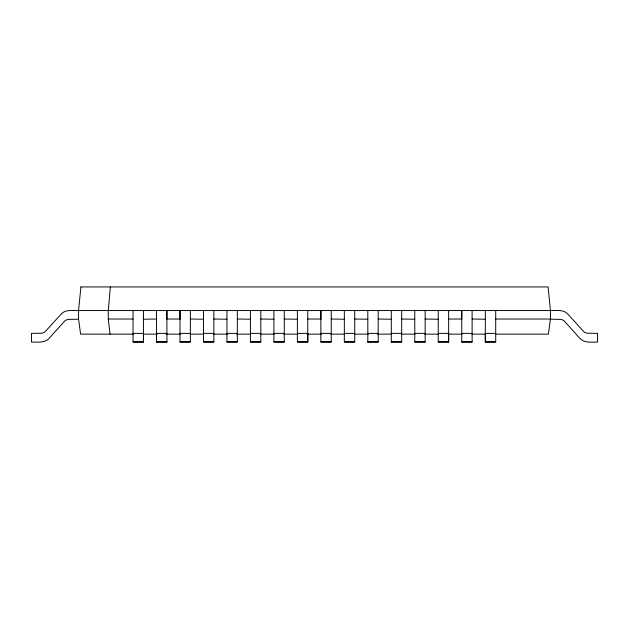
<?xml version="1.0" encoding="UTF-8"?>
<svg xmlns="http://www.w3.org/2000/svg" width="629" height="629" viewBox="0 0 629 629"><rect width="100%" height="100%" fill="white"/><g stroke="black" fill="none" stroke-linecap="round" stroke-linejoin="round"><path stroke-width="0.94" d="M110.35 286.942L108.282 310.537L108.282 319.029L110.067 334.133M179.988 319.218L180.012 310.537L180.004 342.058L190.383 342.058L190.367 310.537M203.466 319.218L190.367 319.029M226.943 319.218L213.844 319.029M250.421 319.218L237.33 319.029M273.898 319.218L260.807 319.029M297.383 319.218L284.284 319.029M320.861 319.218L320.884 310.537L320.861 342.058L331.255 342.058L331.239 310.537M344.338 319.218L331.239 319.029M367.816 319.218L354.717 319.029M391.293 319.218L378.194 319.029M414.77 319.218L401.679 319.029M438.248 319.218L425.157 319.029M461.733 319.218L461.757 310.537L461.733 342.058L472.127 342.058L472.112 310.537M203.497 310.537L203.466 342.058L213.86 342.058L213.844 310.537M226.943 310.632L226.943 342.058L237.337 342.058L237.33 310.537M250.421 310.632L250.421 342.058L260.815 342.058L260.807 310.537M273.898 310.632L273.914 342.058L284.3 342.058L284.284 310.537M297.383 310.632L297.383 342.058L307.778 342.058L307.778 333.378M344.338 310.632L344.338 342.058L354.732 342.058L354.717 310.537M367.816 310.632L367.831 342.058M391.293 310.632L391.309 342.058M414.77 310.632L414.77 342.058L425.165 342.058L425.157 310.537M438.248 310.632L438.248 342.058L448.642 342.058L448.642 333.378L438.248 333.378M108.282 319.029L133.057 319.029M156.535 319.029L143.443 319.218M166.921 342.058L166.889 310.537L166.889 319.029L180.012 319.029M307.762 319.029L320.884 319.029M448.634 319.029L461.757 319.029M472.112 319.029L485.321 319.218M495.707 319.029L550.446 319.029L548.402 334.133L495.337 334.133M133.057 333.378L143.443 333.378M166.921 333.378L156.535 333.378L156.55 342.058L166.929 342.058M179.988 333.378L190.367 333.378M203.466 333.378L213.844 333.378M226.943 333.378L237.33 333.378M250.421 333.378L260.807 333.378M273.898 333.378L284.284 333.378M297.383 333.378L307.762 333.378M320.861 333.378L331.239 333.378M344.338 333.378L354.717 333.378M367.816 333.378L378.194 333.378M391.293 333.378L401.679 333.378M414.77 333.378L425.157 333.378M461.733 333.378L472.112 333.378M495.707 333.378L485.321 333.378L485.336 342.058L495.715 342.058L495.707 310.537M133.662 334.133L80.598 334.133L78.554 319.029M143.412 334.133L157.25 334.133M165.962 334.133L180.672 334.133M190.477 334.133L203.442 334.133M213.27 334.133L227.745 334.133M236.567 334.133L250.617 334.133M260.445 334.133L274.205 334.133M283.64 334.133L297.792 334.133M307.172 334.133L321.38 334.133M330.705 334.133L344.44 334.133M354.245 334.133L368.555 334.133M377.4 334.133L391.505 334.133M401.31 334.133L415.038 334.133M424.575 334.133L438.578 334.133M448.163 334.133L462.111 334.133M471.75 334.133L485.643 334.133M133.057 341.869L143.451 341.869M156.535 341.869L166.929 341.869M179.988 341.869L190.383 341.869M203.466 341.869L213.86 341.869M226.943 341.869L237.337 341.869M250.421 341.869L260.815 341.869M273.898 341.869L284.3 341.869M297.383 341.869L307.778 341.869M320.861 341.869L331.255 341.869M344.338 341.869L354.732 341.869M367.816 341.869L378.21 341.869M391.293 341.869L401.687 341.869M414.77 341.869L425.165 341.869M438.248 341.869L448.642 341.869M461.733 341.869L472.127 341.869M485.321 341.869L495.715 341.869M367.816 342.058L378.21 342.058L378.194 310.537M391.293 342.058L401.687 342.058L401.679 310.537M485.321 310.632L485.321 342.058M143.443 310.632L143.443 342.058M448.634 310.537L448.634 342.058M307.762 310.537L307.762 342.058M156.535 310.537L156.535 342.058M143.451 333.378L143.451 342.058L133.057 342.058L133.057 310.537M80.913 286.942L78.554 310.537L78.554 319.218L67.846 319.398L65.243 320.468L49.133 338.316C44.635 343.308 37.386 342.011 31.45 342.058L31.45 333.378L42.159 333.197L44.761 332.128L61.65 313.564C66.21 309.232 72.933 310.789 78.554 310.537L550.446 310.537C556.067 310.789 562.79 309.232 567.35 313.564L584.239 332.128L586.841 333.197L597.55 333.378L597.55 342.058C591.614 342.011 584.365 343.308 579.867 338.316L563.757 320.468L561.154 319.398L550.446 319.218L550.446 310.537L548.087 286.942L80.913 286.942"/></g></svg>
